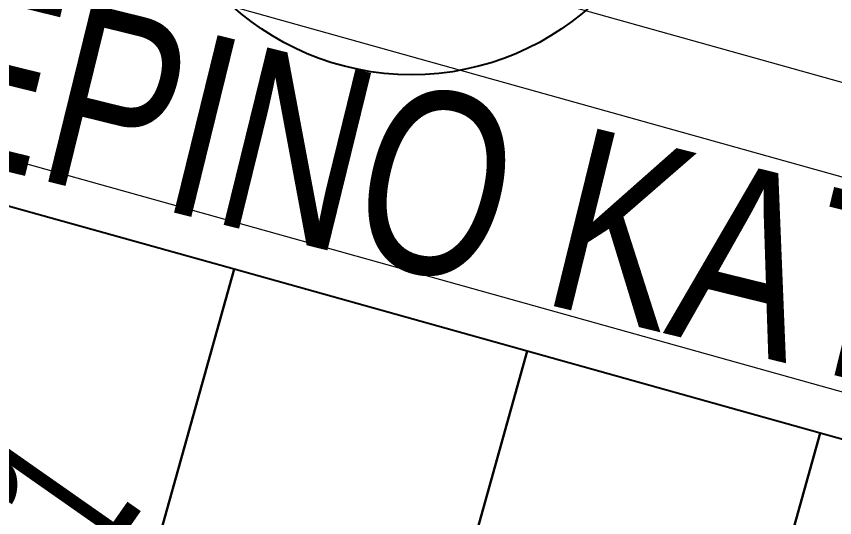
# Model space of a CAD drawing. Header units: millimetres. Extents: x 474016 to 477875, y 2288607 to 2292200.
# Drawn here: x 474517.62 to 474544.51, y 2289065.96 to 2289082.43 of the extents above; entities that cross this region are included whole.
import ezdxf
from ezdxf.enums import TextEntityAlignment as Align

# ---------------------------------------------------------------- set-up
doc = ezdxf.new("R2010")
doc.units = ezdxf.units.MM
doc.header["$LTSCALE"] = 50
for name, color, linetype, lineweight in [('BANQUETA', 251, 'Continuous', 5), ('JARDINES', 98, 'Continuous', 13), ('vialidad', 5, 'Continuous', 13)]:
    doc.layers.add(name, color=color, linetype=linetype, lineweight=lineweight)
doc.layers.add('CVL_LOTIF', color=1, linetype='Continuous')
doc.layers.add('MZ Y LT', color=7, linetype='Continuous', lineweight=13, true_color=0x0d2bf2)
doc.styles.add('MONOTXT4', font='MONOTXT4.shx', dxfattribs={"width": 0.55})
doc.styles.get("Standard").update_dxf_attribs({"font": 'arial.ttf'})

msp = doc.modelspace()

# ---------------------------------------------------------------- linework, layer by layer
at = {"color": 3}
msp.add_circle((474530.605, 2289089.321), 8.813, dxfattribs=at)
at = {"layer": 'BANQUETA'}
msp.add_lwpolyline([(474602.224, 2289054.037), (474481.835, 2289087.673, 0.414214), (474479.37, 2289086.285), (474466.185, 2289039.093, 0.414214), (474467.573, 2289036.628), (474587.963, 2289002.992)], format="xyb", dxfattribs=at)
at = {"layer": 'CVL_LOTIF'}
for points in [[(474524.771, 2289074.12), (474515.14, 2289076.811), (474508.413, 2289052.733), (474518.044, 2289050.042)], [(474534.403, 2289071.429), (474524.771, 2289074.12), (474518.044, 2289050.042), (474527.675, 2289047.351)], [(474544.034, 2289068.738), (474534.403, 2289071.429), (474527.675, 2289047.351), (474537.307, 2289044.66)], [(474553.665, 2289066.047), (474544.034, 2289068.738), (474537.307, 2289044.66), (474546.938, 2289041.969)]]:
    msp.add_lwpolyline(points, close=True, dxfattribs=at)
at = {"layer": 'JARDINES'}
msp.add_lwpolyline([(474592.319, 2289066.975, -0.388075), (474591.511, 2289064.086), (474482.679, 2289094.492, -0.386646), (474483.487, 2289097.382)], format="xyb", close=True, dxfattribs=at)

# ---------------------------------------------------------------- texts
at = {"layer": 'MZ Y LT', "lineweight": 13, "style": 'MONOTXT4', "width": 0.65}
msp.add_text('L-21', height=5, rotation=55, dxfattribs=at).set_placement((474516.532, 2289063.212), align=Align.MIDDLE)
at = {"layer": 'vialidad', "color": 5, "width": 0.75}
msp.add_text('PEPINO KAT', height=6, rotation=346.1813, dxfattribs=at).set_placement((474529.055, 2289077.534), align=Align.MIDDLE)

doc.saveas('drawing.dxf')
